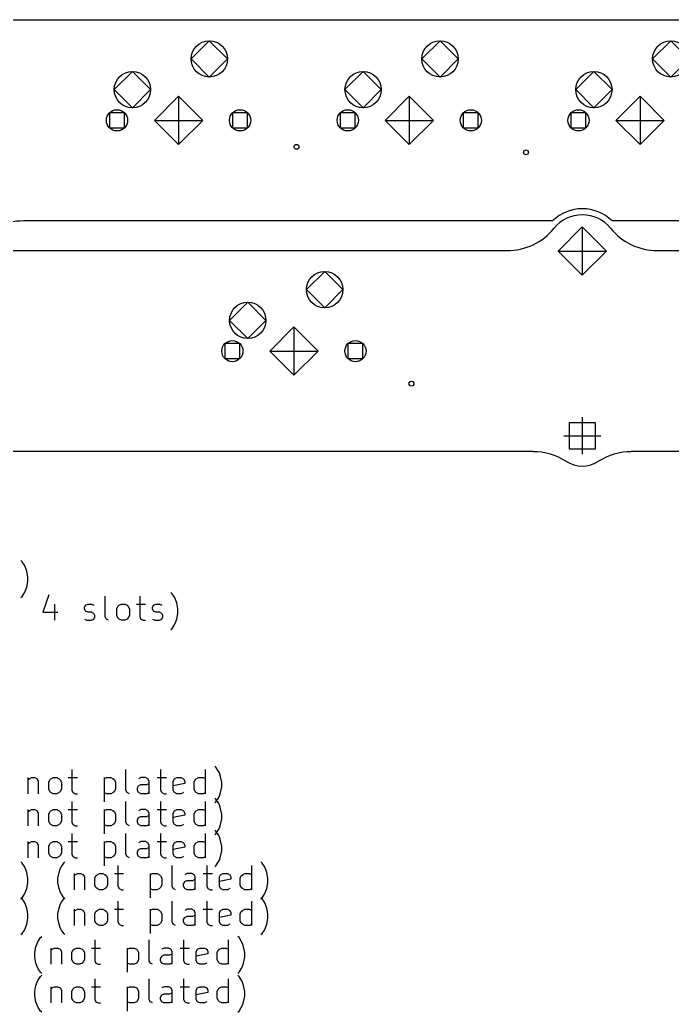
# Model space of a CAD drawing. Extents: x -24 to 350, y -155 to 35.
# Drawn here: x 29.8 to 83.6, y -154.6 to -72.7 of the extents above; entities that cross this region are included whole.
import ezdxf

# ---------------------------------------------------------------- set-up
doc = ezdxf.new("R2010")
doc.units = 0
doc.layers.add('BLACK', color=7, linetype='CONTINUOUS')

msp = doc.modelspace()

# ---------------------------------------------------------------- linework, layer by layer
at = {"layer": 'BLACK', "linetype": 'CONTINUOUS'}
for p, q in [((27.9288, -72.6625), (234.047, -72.6625)), ((45.4025, -74.3825), (43.9025, -75.8825)), ((46.9025, -75.8825), (45.4025, -74.3825)), ((64.4525, -74.3825), (62.9525, -75.8825)), ((65.9525, -75.8825), (64.4525, -74.3825)), ((83.5025, -74.3825), (82.0025, -75.8825)), ((85.0025, -75.8825), (83.5025, -74.3825)), ((43.9025, -75.8825), (45.4025, -77.3825)), ((45.4025, -77.3825), (46.9025, -75.8825)), ((62.9525, -75.8825), (64.4525, -77.3825)), ((64.4525, -77.3825), (65.9525, -75.8825)), ((82.0025, -75.8825), (83.5025, -77.3825)), ((83.5025, -77.3825), (85.0025, -75.8825)), ((39.0525, -76.9225), (37.5525, -78.4225)), ((40.5525, -78.4225), (39.0525, -76.9225)), ((58.1025, -76.9225), (56.6025, -78.4225)), ((59.6025, -78.4225), (58.1025, -76.9225)), ((77.1525, -76.9225), (75.6525, -78.4225)), ((78.6525, -78.4225), (77.1525, -76.9225)), ((37.5525, -78.4225), (39.0525, -79.9225)), ((39.0525, -79.9225), (40.5525, -78.4225)), ((56.6025, -78.4225), (58.1025, -79.9225)), ((58.1025, -79.9225), (59.6025, -78.4225)), ((75.6525, -78.4225), (77.1525, -79.9225)), ((77.1525, -79.9225), (78.6525, -78.4225)), ((42.8625, -78.9686), (40.8686, -80.9625)), ((42.8625, -78.9686), (42.8625, -82.9564)), ((44.8564, -80.9625), (42.8625, -78.9686)), ((61.9125, -78.9686), (59.9186, -80.9625)), ((61.9125, -78.9686), (61.9125, -82.9564)), ((63.9064, -80.9625), (61.9125, -78.9686)), ((80.9625, -78.9686), (78.9686, -80.9625)), ((80.9625, -78.9686), (80.9625, -82.9564)), ((82.9564, -80.9625), (80.9625, -78.9686)), ((38.4012, -80.3438), (37.1638, -80.3438)), ((37.1638, -80.3438), (37.1638, -81.5812)), ((38.4012, -81.5812), (38.4012, -80.3438)), ((40.8686, -80.9625), (44.8564, -80.9625)), ((40.8686, -80.9625), (42.8625, -82.9564)), ((42.8625, -82.9564), (44.8564, -80.9625)), ((48.5612, -80.3438), (47.3238, -80.3438)), ((47.3238, -80.3438), (47.3238, -81.5812)), ((48.5612, -81.5812), (48.5612, -80.3438)), ((57.4512, -80.3438), (56.2138, -80.3438)), ((56.2138, -80.3438), (56.2138, -81.5812)), ((57.4512, -81.5812), (57.4512, -80.3438)), ((59.9186, -80.9625), (63.9064, -80.9625)), ((59.9186, -80.9625), (61.9125, -82.9564)), ((61.9125, -82.9564), (63.9064, -80.9625)), ((67.6112, -80.3438), (66.3738, -80.3438)), ((66.3738, -80.3438), (66.3738, -81.5812)), ((67.6112, -81.5812), (67.6112, -80.3438)), ((76.5012, -80.3438), (75.2638, -80.3438)), ((75.2638, -80.3438), (75.2638, -81.5812)), ((76.5012, -81.5812), (76.5012, -80.3438)), ((78.9686, -80.9625), (82.9564, -80.9625)), ((78.9686, -80.9625), (80.9625, -82.9564)), ((80.9625, -82.9564), (82.9564, -80.9625)), ((37.1638, -81.5812), (38.4012, -81.5812)), ((47.3238, -81.5812), (48.5612, -81.5812)), ((56.2138, -81.5812), (57.4512, -81.5812)), ((66.3738, -81.5812), (67.6112, -81.5812)), ((75.2638, -81.5812), (76.5012, -81.5812)), ((73.7454, -89.2625), (30.053, -89.2625)), ((188.045, -89.2625), (78.6546, -89.2625)), ((76.2, -89.7636), (74.2061, -91.7575)), ((76.2, -89.7636), (76.2, -93.7514)), ((78.1939, -91.7575), (76.2, -89.7636)), ((26.2988, -91.7125), (69.9913, -91.7125)), ((82.4087, -91.7125), (184.291, -91.7125)), ((74.2061, -91.7575), (78.1939, -91.7575)), ((74.2061, -91.7575), (76.2, -93.7514)), ((76.2, -93.7514), (78.1939, -91.7575)), ((54.9275, -93.4325), (53.4275, -94.9325)), ((56.4275, -94.9325), (54.9275, -93.4325)), ((53.4275, -94.9325), (54.9275, -96.4325)), ((54.9275, -96.4325), (56.4275, -94.9325)), ((48.5775, -95.9725), (47.0775, -97.4725)), ((50.0775, -97.4725), (48.5775, -95.9725)), ((47.0775, -97.4725), (48.5775, -98.9725)), ((48.5775, -98.9725), (50.0775, -97.4725)), ((52.3875, -98.0186), (50.3936, -100.012)), ((52.3875, -98.0186), (52.3875, -102.006)), ((54.3814, -100.012), (52.3875, -98.0186)), ((47.9262, -99.3938), (46.6888, -99.3938)), ((46.6888, -99.3938), (46.6888, -100.631)), ((47.9262, -100.631), (47.9262, -99.3938)), ((58.0862, -99.3938), (56.8488, -99.3938)), ((56.8488, -99.3938), (56.8488, -100.631)), ((58.0862, -100.631), (58.0862, -99.3938)), ((46.6888, -100.631), (47.9262, -100.631)), ((50.3936, -100.012), (54.3814, -100.012)), ((50.3936, -100.012), (52.3875, -102.006)), ((52.3875, -102.006), (54.3814, -100.012)), ((56.8488, -100.631), (58.0862, -100.631)), ((76.2, -105.474), (76.2, -108.521)), ((77.2776, -105.92), (75.1224, -105.92)), ((75.1224, -105.92), (75.1224, -108.075)), ((77.2776, -108.075), (77.2776, -105.92)), ((74.676, -106.997), (77.724, -106.997)), ((75.1224, -108.075), (77.2776, -108.075)), ((72.1539, -108.312), (-18.525, -108.312)), ((186.454, -108.312), (80.2461, -108.312)), ((29.9488, -117.402), (29.8536, -117.307)), ((30.1393, -117.688), (29.9488, -117.402)), ((30.2345, -117.878), (30.1393, -117.688)), ((30.3298, -118.164), (30.2345, -117.878)), ((30.425, -118.64), (30.3298, -118.164)), ((30.425, -119.021), (30.425, -118.64)), ((30.2345, -119.783), (30.3298, -119.497)), ((30.3298, -119.497), (30.425, -119.021)), ((29.8536, -120.354), (29.9488, -120.259)), ((29.9488, -120.259), (30.1393, -119.973)), ((30.1393, -119.973), (30.2345, -119.783)), ((32.1393, -120.137), (31.6631, -121.566)), ((36.806, -121.947), (36.806, -120.232)), ((39.6631, -120.232), (39.6631, -121.947)), ((42.3298, -120.042), (42.2345, -119.947)), ((42.5202, -120.328), (42.3298, -120.042)), ((42.6155, -120.518), (42.5202, -120.328)), ((32.6155, -120.899), (32.6155, -122.232)), ((35.0917, -121.185), (35.1869, -120.994)), ((35.0917, -121.28), (35.0917, -121.185)), ((35.1869, -120.994), (35.3774, -120.899)), ((35.3774, -120.899), (35.6631, -120.899)), ((35.6631, -120.899), (35.8536, -120.994)), ((37.7583, -121.28), (37.8536, -121.089)), ((37.8536, -121.089), (37.9488, -120.994)), ((37.9488, -120.994), (38.1393, -120.899)), ((38.1393, -120.899), (38.425, -120.899)), ((38.425, -120.899), (38.6155, -120.994)), ((38.6155, -120.994), (38.7107, -121.089)), ((38.7107, -121.089), (38.806, -121.28)), ((39.3774, -120.899), (40.1393, -120.899)), ((40.7107, -121.185), (40.806, -120.994)), ((40.7107, -121.28), (40.7107, -121.185)), ((40.806, -120.994), (40.9964, -120.899)), ((40.9964, -120.899), (41.2821, -120.899)), ((41.2821, -120.899), (41.4726, -120.994)), ((42.7107, -120.804), (42.6155, -120.518)), ((42.806, -121.28), (42.7107, -120.804)), ((31.6631, -121.566), (32.9012, -121.566)), ((35.1869, -121.47), (35.0917, -121.28)), ((35.3774, -121.566), (35.1869, -121.47)), ((35.6631, -121.566), (35.3774, -121.566)), ((35.8536, -121.661), (35.6631, -121.566)), ((35.9488, -121.851), (35.8536, -121.661)), ((35.8536, -122.137), (35.9488, -121.947)), ((35.9488, -121.947), (35.9488, -121.851)), ((36.9012, -122.137), (36.806, -121.947)), ((37.7583, -121.851), (37.7583, -121.28)), ((37.8536, -122.042), (37.7583, -121.851)), ((37.9488, -122.137), (37.8536, -122.042)), ((38.7107, -122.042), (38.6155, -122.137)), ((38.806, -121.851), (38.7107, -122.042)), ((38.806, -121.28), (38.806, -121.851)), ((39.6631, -121.947), (39.7583, -122.137)), ((40.806, -121.47), (40.7107, -121.28)), ((40.9964, -121.566), (40.806, -121.47)), ((41.2821, -121.566), (40.9964, -121.566)), ((41.4726, -121.661), (41.2821, -121.566)), ((41.5679, -121.851), (41.4726, -121.661)), ((41.4726, -122.137), (41.5679, -121.947)), ((41.5679, -121.947), (41.5679, -121.851)), ((42.7107, -122.137), (42.806, -121.661)), ((42.806, -121.661), (42.806, -121.28)), ((35.0917, -122.137), (35.2821, -122.232)), ((35.2821, -122.232), (35.6631, -122.232)), ((35.6631, -122.232), (35.8536, -122.137)), ((37.0917, -122.232), (36.9012, -122.137)), ((38.1393, -122.232), (37.9488, -122.137)), ((38.425, -122.232), (38.1393, -122.232)), ((38.6155, -122.137), (38.425, -122.232)), ((39.7583, -122.137), (39.9488, -122.232)), ((39.9488, -122.232), (40.1393, -122.232)), ((40.7107, -122.137), (40.9012, -122.232)), ((40.9012, -122.232), (41.2821, -122.232)), ((41.2821, -122.232), (41.4726, -122.137)), ((42.3298, -122.899), (42.5202, -122.613)), ((42.5202, -122.613), (42.6155, -122.423)), ((42.6155, -122.423), (42.7107, -122.137)), ((42.2345, -122.994), (42.3298, -122.899)), ((45.9488, -134.362), (45.8536, -134.267)), ((34.044, -134.552), (34.044, -136.267)), ((38.5202, -136.267), (38.5202, -134.552)), ((41.3774, -134.552), (41.3774, -136.267)), ((45.0917, -136.552), (45.0917, -134.552)), ((46.1393, -134.648), (45.9488, -134.362)), ((46.2345, -134.838), (46.1393, -134.648)), ((46.3298, -135.124), (46.2345, -134.838)), ((46.425, -135.6), (46.3298, -135.124)), ((30.425, -135.219), (30.425, -136.552)), ((30.425, -135.409), (30.5202, -135.314)), ((30.5202, -135.314), (30.7107, -135.219)), ((30.7107, -135.219), (30.9964, -135.219)), ((30.9964, -135.219), (31.1869, -135.314)), ((31.1869, -135.314), (31.2821, -135.505)), ((31.2821, -135.505), (31.2821, -136.552)), ((32.1393, -135.6), (32.2345, -135.409)), ((32.1393, -136.171), (32.1393, -135.6)), ((32.2345, -135.409), (32.3298, -135.314)), ((32.3298, -135.314), (32.5202, -135.219)), ((32.5202, -135.219), (32.806, -135.219)), ((32.806, -135.219), (32.9964, -135.314)), ((32.9964, -135.314), (33.0917, -135.409)), ((33.0917, -135.409), (33.1869, -135.6)), ((33.1869, -135.6), (33.1869, -136.171)), ((33.7583, -135.219), (34.5202, -135.219)), ((36.7107, -135.219), (36.7107, -137.219)), ((36.7107, -135.314), (36.9012, -135.219)), ((36.9012, -135.219), (37.2821, -135.219)), ((37.2821, -135.219), (37.4726, -135.314)), ((37.4726, -135.314), (37.5679, -135.409)), ((37.5679, -135.409), (37.6631, -135.6)), ((37.6631, -135.6), (37.6631, -136.171)), ((39.4726, -136.076), (39.5679, -135.886)), ((39.7583, -135.219), (39.5679, -135.314)), ((39.5679, -135.886), (39.7583, -135.79)), ((40.1393, -135.219), (39.7583, -135.219)), ((39.7583, -135.79), (40.2345, -135.79)), ((40.3298, -135.314), (40.1393, -135.219)), ((40.2345, -135.79), (40.425, -135.695)), ((40.425, -135.505), (40.3298, -135.314)), ((40.425, -136.552), (40.425, -135.505)), ((41.0917, -135.219), (41.8536, -135.219)), ((42.425, -135.505), (42.5202, -135.314)), ((42.425, -136.267), (42.425, -135.505)), ((43.3774, -135.695), (42.425, -135.886)), ((42.5202, -135.314), (42.7107, -135.219)), ((42.7107, -135.219), (43.0917, -135.219)), ((43.0917, -135.219), (43.2821, -135.314)), ((43.2821, -135.314), (43.3774, -135.505)), ((43.3774, -135.505), (43.3774, -135.695)), ((44.1393, -135.6), (44.2345, -135.409)), ((44.1393, -136.171), (44.1393, -135.6)), ((44.2345, -135.409), (44.3298, -135.314)), ((44.3298, -135.314), (44.5202, -135.219)), ((44.5202, -135.219), (44.9012, -135.219)), ((44.9012, -135.219), (45.0917, -135.314)), ((46.3298, -136.457), (46.425, -135.981)), ((46.425, -135.981), (46.425, -135.6)), ((32.2345, -136.362), (32.1393, -136.171)), ((32.3298, -136.457), (32.2345, -136.362)), ((32.5202, -136.552), (32.3298, -136.457)), ((32.806, -136.552), (32.5202, -136.552)), ((32.9964, -136.457), (32.806, -136.552)), ((33.0917, -136.362), (32.9964, -136.457)), ((33.1869, -136.171), (33.0917, -136.362)), ((34.044, -136.267), (34.1393, -136.457)), ((34.1393, -136.457), (34.3298, -136.552)), ((34.3298, -136.552), (34.5202, -136.552)), ((36.9012, -136.552), (36.7107, -136.457)), ((37.2821, -136.552), (36.9012, -136.552)), ((37.4726, -136.457), (37.2821, -136.552)), ((37.5679, -136.362), (37.4726, -136.457)), ((37.6631, -136.171), (37.5679, -136.362)), ((38.6155, -136.457), (38.5202, -136.267)), ((38.806, -136.552), (38.6155, -136.457)), ((39.4726, -136.267), (39.4726, -136.076)), ((39.5679, -136.457), (39.4726, -136.267)), ((39.7583, -136.552), (39.5679, -136.457)), ((40.2345, -136.552), (39.7583, -136.552)), ((40.425, -136.457), (40.2345, -136.552)), ((41.3774, -136.267), (41.4726, -136.457)), ((41.4726, -136.457), (41.6631, -136.552)), ((41.6631, -136.552), (41.8536, -136.552)), ((42.5202, -136.457), (42.425, -136.267)), ((42.7107, -136.552), (42.5202, -136.457)), ((43.0917, -136.552), (42.7107, -136.552)), ((43.2821, -136.457), (43.0917, -136.552)), ((44.2345, -136.362), (44.1393, -136.171)), ((44.3298, -136.457), (44.2345, -136.362)), ((44.5202, -136.552), (44.3298, -136.457)), ((44.9012, -136.552), (44.5202, -136.552)), ((45.0917, -136.457), (44.9012, -136.552)), ((46.1393, -136.933), (46.2345, -136.743)), ((46.2345, -136.743), (46.3298, -136.457)), ((34.044, -137.192), (34.044, -138.907)), ((38.5202, -138.907), (38.5202, -137.192)), ((41.3774, -137.192), (41.3774, -138.907)), ((45.0917, -139.192), (45.0917, -137.192)), ((45.9488, -137.002), (45.8536, -136.907)), ((45.8536, -137.314), (45.9488, -137.219)), ((45.9488, -137.219), (46.1393, -136.933)), ((46.1393, -137.287), (45.9488, -137.002)), ((46.2345, -137.478), (46.1393, -137.287)), ((46.3298, -137.764), (46.2345, -137.478)), ((30.425, -137.859), (30.425, -139.192)), ((30.425, -138.049), (30.5202, -137.954)), ((30.5202, -137.954), (30.7107, -137.859)), ((30.7107, -137.859), (30.9964, -137.859)), ((30.9964, -137.859), (31.1869, -137.954)), ((31.1869, -137.954), (31.2821, -138.145)), ((31.2821, -138.145), (31.2821, -139.192)), ((32.1393, -138.24), (32.2345, -138.049)), ((32.1393, -138.811), (32.1393, -138.24)), ((32.2345, -138.049), (32.3298, -137.954)), ((32.3298, -137.954), (32.5202, -137.859)), ((32.5202, -137.859), (32.806, -137.859)), ((32.806, -137.859), (32.9964, -137.954)), ((32.9964, -137.954), (33.0917, -138.049)), ((33.0917, -138.049), (33.1869, -138.24)), ((33.1869, -138.24), (33.1869, -138.811)), ((33.7583, -137.859), (34.5202, -137.859)), ((36.7107, -137.859), (36.7107, -139.859)), ((36.7107, -137.954), (36.9012, -137.859)), ((36.9012, -137.859), (37.2821, -137.859)), ((37.2821, -137.859), (37.4726, -137.954)), ((37.4726, -137.954), (37.5679, -138.049)), ((37.5679, -138.049), (37.6631, -138.24)), ((37.6631, -138.24), (37.6631, -138.811)), ((39.7583, -137.859), (39.5679, -137.954)), ((39.5679, -138.526), (39.7583, -138.43)), ((40.1393, -137.859), (39.7583, -137.859)), ((39.7583, -138.43), (40.2345, -138.43)), ((40.3298, -137.954), (40.1393, -137.859)), ((40.2345, -138.43), (40.425, -138.335)), ((40.425, -138.145), (40.3298, -137.954)), ((40.425, -139.192), (40.425, -138.145)), ((41.0917, -137.859), (41.8536, -137.859)), ((42.425, -138.145), (42.5202, -137.954)), ((42.425, -138.907), (42.425, -138.145)), ((43.3774, -138.335), (42.425, -138.526)), ((42.5202, -137.954), (42.7107, -137.859)), ((42.7107, -137.859), (43.0917, -137.859)), ((43.0917, -137.859), (43.2821, -137.954)), ((43.2821, -137.954), (43.3774, -138.145)), ((43.3774, -138.145), (43.3774, -138.335)), ((44.1393, -138.24), (44.2345, -138.049)), ((44.1393, -138.811), (44.1393, -138.24)), ((44.2345, -138.049), (44.3298, -137.954)), ((44.3298, -137.954), (44.5202, -137.859)), ((44.5202, -137.859), (44.9012, -137.859)), ((44.9012, -137.859), (45.0917, -137.954)), ((46.425, -138.24), (46.3298, -137.764)), ((46.425, -138.621), (46.425, -138.24)), ((32.2345, -139.002), (32.1393, -138.811)), ((32.3298, -139.097), (32.2345, -139.002)), ((32.5202, -139.192), (32.3298, -139.097)), ((32.806, -139.192), (32.5202, -139.192)), ((32.9964, -139.097), (32.806, -139.192)), ((33.0917, -139.002), (32.9964, -139.097)), ((33.1869, -138.811), (33.0917, -139.002)), ((34.044, -138.907), (34.1393, -139.097)), ((34.1393, -139.097), (34.3298, -139.192)), ((34.3298, -139.192), (34.5202, -139.192)), ((36.9012, -139.192), (36.7107, -139.097)), ((37.2821, -139.192), (36.9012, -139.192)), ((37.4726, -139.097), (37.2821, -139.192)), ((37.5679, -139.002), (37.4726, -139.097)), ((37.6631, -138.811), (37.5679, -139.002)), ((38.6155, -139.097), (38.5202, -138.907)), ((38.806, -139.192), (38.6155, -139.097)), ((39.4726, -138.716), (39.5679, -138.526)), ((39.4726, -138.907), (39.4726, -138.716)), ((39.5679, -139.097), (39.4726, -138.907)), ((39.7583, -139.192), (39.5679, -139.097)), ((40.2345, -139.192), (39.7583, -139.192)), ((40.425, -139.097), (40.2345, -139.192)), ((41.3774, -138.907), (41.4726, -139.097)), ((41.4726, -139.097), (41.6631, -139.192)), ((41.6631, -139.192), (41.8536, -139.192)), ((42.5202, -139.097), (42.425, -138.907)), ((42.7107, -139.192), (42.5202, -139.097)), ((43.0917, -139.192), (42.7107, -139.192)), ((43.2821, -139.097), (43.0917, -139.192)), ((44.2345, -139.002), (44.1393, -138.811)), ((44.3298, -139.097), (44.2345, -139.002)), ((44.5202, -139.192), (44.3298, -139.097)), ((44.9012, -139.192), (44.5202, -139.192)), ((45.0917, -139.097), (44.9012, -139.192)), ((46.2345, -139.383), (46.3298, -139.097)), ((46.3298, -139.097), (46.425, -138.621)), ((34.044, -139.832), (34.044, -141.547)), ((38.5202, -141.547), (38.5202, -139.832)), ((41.3774, -139.832), (41.3774, -141.547)), ((45.0917, -141.832), (45.0917, -139.832)), ((45.9488, -139.642), (45.8536, -139.547)), ((45.8536, -139.954), (45.9488, -139.859)), ((45.9488, -139.859), (46.1393, -139.573)), ((46.1393, -139.927), (45.9488, -139.642)), ((46.1393, -139.573), (46.2345, -139.383)), ((46.2345, -140.118), (46.1393, -139.927)), ((30.425, -140.499), (30.425, -141.832)), ((30.425, -140.689), (30.5202, -140.594)), ((30.5202, -140.594), (30.7107, -140.499)), ((30.7107, -140.499), (30.9964, -140.499)), ((30.9964, -140.499), (31.1869, -140.594)), ((31.1869, -140.594), (31.2821, -140.785)), ((31.2821, -140.785), (31.2821, -141.832)), ((32.1393, -140.88), (32.2345, -140.689)), ((32.1393, -141.451), (32.1393, -140.88)), ((32.2345, -140.689), (32.3298, -140.594)), ((32.3298, -140.594), (32.5202, -140.499)), ((32.5202, -140.499), (32.806, -140.499)), ((32.806, -140.499), (32.9964, -140.594)), ((32.9964, -140.594), (33.0917, -140.689)), ((33.0917, -140.689), (33.1869, -140.88)), ((33.1869, -140.88), (33.1869, -141.451)), ((33.7583, -140.499), (34.5202, -140.499)), ((36.7107, -140.499), (36.7107, -142.499)), ((36.7107, -140.594), (36.9012, -140.499)), ((36.9012, -140.499), (37.2821, -140.499)), ((37.2821, -140.499), (37.4726, -140.594)), ((37.4726, -140.594), (37.5679, -140.689)), ((37.5679, -140.689), (37.6631, -140.88)), ((37.6631, -140.88), (37.6631, -141.451)), ((39.7583, -140.499), (39.5679, -140.594)), ((40.1393, -140.499), (39.7583, -140.499)), ((40.3298, -140.594), (40.1393, -140.499)), ((40.425, -140.785), (40.3298, -140.594)), ((40.425, -141.832), (40.425, -140.785)), ((41.0917, -140.499), (41.8536, -140.499)), ((42.425, -140.785), (42.5202, -140.594)), ((42.425, -141.547), (42.425, -140.785)), ((42.5202, -140.594), (42.7107, -140.499)), ((42.7107, -140.499), (43.0917, -140.499)), ((43.0917, -140.499), (43.2821, -140.594)), ((43.2821, -140.594), (43.3774, -140.785)), ((43.3774, -140.785), (43.3774, -140.975)), ((44.1393, -140.88), (44.2345, -140.689)), ((44.1393, -141.451), (44.1393, -140.88)), ((44.2345, -140.689), (44.3298, -140.594)), ((44.3298, -140.594), (44.5202, -140.499)), ((44.5202, -140.499), (44.9012, -140.499)), ((44.9012, -140.499), (45.0917, -140.594)), ((46.3298, -140.404), (46.2345, -140.118)), ((46.425, -140.88), (46.3298, -140.404)), ((46.425, -141.261), (46.425, -140.88)), ((32.2345, -141.642), (32.1393, -141.451)), ((32.3298, -141.737), (32.2345, -141.642)), ((33.0917, -141.642), (32.9964, -141.737)), ((33.1869, -141.451), (33.0917, -141.642)), ((34.044, -141.547), (34.1393, -141.737)), ((37.5679, -141.642), (37.4726, -141.737)), ((37.6631, -141.451), (37.5679, -141.642)), ((38.6155, -141.737), (38.5202, -141.547)), ((39.4726, -141.356), (39.5679, -141.166)), ((39.4726, -141.547), (39.4726, -141.356)), ((39.5679, -141.737), (39.4726, -141.547)), ((39.5679, -141.166), (39.7583, -141.07)), ((39.7583, -141.07), (40.2345, -141.07)), ((40.2345, -141.07), (40.425, -140.975)), ((41.3774, -141.547), (41.4726, -141.737)), ((43.3774, -140.975), (42.425, -141.166)), ((42.5202, -141.737), (42.425, -141.547)), ((44.2345, -141.642), (44.1393, -141.451)), ((44.3298, -141.737), (44.2345, -141.642)), ((46.3298, -141.737), (46.425, -141.261)), ((29.9488, -142.282), (29.8536, -142.187)), ((30.1393, -142.567), (29.9488, -142.282)), ((32.5202, -141.832), (32.3298, -141.737)), ((32.806, -141.832), (32.5202, -141.832)), ((32.9964, -141.737), (32.806, -141.832)), ((33.1869, -142.567), (33.3774, -142.282)), ((33.3774, -142.282), (33.4726, -142.187)), ((34.1393, -141.737), (34.3298, -141.832)), ((34.3298, -141.832), (34.5202, -141.832)), ((36.9012, -141.832), (36.7107, -141.737)), ((37.2821, -141.832), (36.9012, -141.832)), ((37.4726, -141.737), (37.2821, -141.832)), ((37.8536, -142.472), (37.8536, -144.187)), ((38.806, -141.832), (38.6155, -141.737)), ((39.7583, -141.832), (39.5679, -141.737)), ((40.2345, -141.832), (39.7583, -141.832)), ((40.425, -141.737), (40.2345, -141.832)), ((41.4726, -141.737), (41.6631, -141.832)), ((41.6631, -141.832), (41.8536, -141.832)), ((42.3298, -144.187), (42.3298, -142.472)), ((42.7107, -141.832), (42.5202, -141.737)), ((43.0917, -141.832), (42.7107, -141.832)), ((43.2821, -141.737), (43.0917, -141.832)), ((44.5202, -141.832), (44.3298, -141.737)), ((44.9012, -141.832), (44.5202, -141.832)), ((45.0917, -141.737), (44.9012, -141.832)), ((45.1869, -142.472), (45.1869, -144.187)), ((45.8536, -142.594), (45.9488, -142.499)), ((45.9488, -142.499), (46.1393, -142.213)), ((46.1393, -142.213), (46.2345, -142.023)), ((46.2345, -142.023), (46.3298, -141.737)), ((48.9012, -144.472), (48.9012, -142.472)), ((49.7583, -142.282), (49.6631, -142.187)), ((49.9488, -142.567), (49.7583, -142.282)), ((30.2345, -142.758), (30.1393, -142.567)), ((30.3298, -143.044), (30.2345, -142.758)), ((30.425, -143.52), (30.3298, -143.044)), ((32.9012, -143.52), (32.9964, -143.044)), ((32.9964, -143.044), (33.0917, -142.758)), ((33.0917, -142.758), (33.1869, -142.567)), ((34.2345, -143.139), (34.2345, -144.472)), ((34.2345, -143.329), (34.3298, -143.234)), ((34.3298, -143.234), (34.5202, -143.139)), ((34.5202, -143.139), (34.806, -143.139)), ((34.806, -143.139), (34.9964, -143.234)), ((34.9964, -143.234), (35.0917, -143.425)), ((35.9488, -143.52), (36.044, -143.329)), ((36.044, -143.329), (36.1393, -143.234)), ((36.1393, -143.234), (36.3298, -143.139)), ((36.3298, -143.139), (36.6155, -143.139)), ((36.6155, -143.139), (36.806, -143.234)), ((36.806, -143.234), (36.9012, -143.329)), ((36.9012, -143.329), (36.9964, -143.52)), ((37.5679, -143.139), (38.3298, -143.139)), ((40.5202, -143.139), (40.5202, -145.139)), ((40.5202, -143.234), (40.7107, -143.139)), ((40.7107, -143.139), (41.0917, -143.139)), ((41.0917, -143.139), (41.2821, -143.234)), ((41.2821, -143.234), (41.3774, -143.329)), ((41.3774, -143.329), (41.4726, -143.52)), ((43.5679, -143.139), (43.3774, -143.234)), ((43.9488, -143.139), (43.5679, -143.139)), ((44.1393, -143.234), (43.9488, -143.139)), ((44.2345, -143.425), (44.1393, -143.234)), ((44.9012, -143.139), (45.6631, -143.139)), ((46.2345, -143.425), (46.3298, -143.234)), ((46.3298, -143.234), (46.5202, -143.139)), ((46.5202, -143.139), (46.9012, -143.139)), ((46.9012, -143.139), (47.0917, -143.234)), ((47.0917, -143.234), (47.1869, -143.425)), ((47.9488, -143.52), (48.044, -143.329)), ((48.044, -143.329), (48.1393, -143.234)), ((48.1393, -143.234), (48.3298, -143.139)), ((48.3298, -143.139), (48.7107, -143.139)), ((48.7107, -143.139), (48.9012, -143.234)), ((50.044, -142.758), (49.9488, -142.567)), ((50.1393, -143.044), (50.044, -142.758)), ((50.2345, -143.52), (50.1393, -143.044)), ((30.3298, -144.377), (30.425, -143.901)), ((30.425, -143.901), (30.425, -143.52)), ((32.9012, -143.901), (32.9012, -143.52)), ((32.9964, -144.377), (32.9012, -143.901)), ((35.0917, -143.425), (35.0917, -144.472)), ((35.9488, -144.091), (35.9488, -143.52)), ((36.044, -144.282), (35.9488, -144.091)), ((36.9964, -144.091), (36.9012, -144.282)), ((36.9964, -143.52), (36.9964, -144.091)), ((41.4726, -144.091), (41.3774, -144.282)), ((41.4726, -143.52), (41.4726, -144.091)), ((43.2821, -143.996), (43.3774, -143.806)), ((43.2821, -144.187), (43.2821, -143.996)), ((43.3774, -143.806), (43.5679, -143.71)), ((43.5679, -143.71), (44.044, -143.71)), ((44.044, -143.71), (44.2345, -143.615)), ((44.2345, -144.472), (44.2345, -143.425)), ((46.2345, -144.187), (46.2345, -143.425)), ((47.1869, -143.615), (46.2345, -143.806)), ((47.1869, -143.425), (47.1869, -143.615)), ((47.9488, -144.091), (47.9488, -143.52)), ((48.044, -144.282), (47.9488, -144.091)), ((50.1393, -144.377), (50.2345, -143.901)), ((50.2345, -143.901), (50.2345, -143.52)), ((29.9488, -145.139), (30.1393, -144.853)), ((30.1393, -144.853), (30.2345, -144.663)), ((30.2345, -144.663), (30.3298, -144.377)), ((33.0917, -144.663), (32.9964, -144.377)), ((33.1869, -144.853), (33.0917, -144.663)), ((33.3774, -145.139), (33.1869, -144.853)), ((36.1393, -144.377), (36.044, -144.282)), ((36.3298, -144.472), (36.1393, -144.377)), ((36.6155, -144.472), (36.3298, -144.472)), ((36.806, -144.377), (36.6155, -144.472)), ((36.9012, -144.282), (36.806, -144.377)), ((37.8536, -144.187), (37.9488, -144.377)), ((37.9488, -144.377), (38.1393, -144.472)), ((38.1393, -144.472), (38.3298, -144.472)), ((40.7107, -144.472), (40.5202, -144.377)), ((41.0917, -144.472), (40.7107, -144.472)), ((41.2821, -144.377), (41.0917, -144.472)), ((41.3774, -144.282), (41.2821, -144.377)), ((42.425, -144.377), (42.3298, -144.187)), ((42.6155, -144.472), (42.425, -144.377)), ((43.3774, -144.377), (43.2821, -144.187)), ((43.5679, -144.472), (43.3774, -144.377)), ((44.044, -144.472), (43.5679, -144.472)), ((44.2345, -144.377), (44.044, -144.472)), ((45.1869, -144.187), (45.2821, -144.377)), ((45.2821, -144.377), (45.4726, -144.472)), ((45.4726, -144.472), (45.6631, -144.472)), ((46.3298, -144.377), (46.2345, -144.187)), ((46.5202, -144.472), (46.3298, -144.377)), ((46.9012, -144.472), (46.5202, -144.472)), ((47.0917, -144.377), (46.9012, -144.472)), ((48.1393, -144.377), (48.044, -144.282)), ((48.3298, -144.472), (48.1393, -144.377)), ((48.7107, -144.472), (48.3298, -144.472)), ((48.9012, -144.377), (48.7107, -144.472)), ((49.7583, -145.139), (49.9488, -144.853)), ((49.9488, -144.853), (50.044, -144.663)), ((50.044, -144.663), (50.1393, -144.377)), ((29.9488, -145.232), (29.8536, -145.137)), ((29.8536, -145.234), (29.9488, -145.139)), ((30.1393, -145.517), (29.9488, -145.232)), ((30.2345, -145.708), (30.1393, -145.517)), ((30.3298, -145.994), (30.2345, -145.708)), ((32.9964, -145.994), (33.0917, -145.708)), ((33.0917, -145.708), (33.1869, -145.517)), ((33.1869, -145.517), (33.3774, -145.232)), ((33.3774, -145.232), (33.4726, -145.137)), ((33.4726, -145.234), (33.3774, -145.139)), ((37.8536, -145.422), (37.8536, -147.137)), ((42.3298, -147.137), (42.3298, -145.422)), ((45.1869, -145.422), (45.1869, -147.137)), ((48.9012, -147.422), (48.9012, -145.422)), ((49.7583, -145.232), (49.6631, -145.137)), ((49.6631, -145.234), (49.7583, -145.139)), ((49.9488, -145.517), (49.7583, -145.232)), ((50.044, -145.708), (49.9488, -145.517)), ((50.1393, -145.994), (50.044, -145.708)), ((30.425, -146.47), (30.3298, -145.994)), ((30.425, -146.851), (30.425, -146.47)), ((32.9012, -146.47), (32.9964, -145.994)), ((32.9012, -146.851), (32.9012, -146.47)), ((34.2345, -146.089), (34.2345, -147.422)), ((34.2345, -146.279), (34.3298, -146.184)), ((34.3298, -146.184), (34.5202, -146.089)), ((34.5202, -146.089), (34.806, -146.089)), ((34.806, -146.089), (34.9964, -146.184)), ((34.9964, -146.184), (35.0917, -146.375)), ((35.0917, -146.375), (35.0917, -147.422)), ((35.9488, -146.47), (36.044, -146.279)), ((35.9488, -147.041), (35.9488, -146.47)), ((36.044, -146.279), (36.1393, -146.184)), ((36.1393, -146.184), (36.3298, -146.089)), ((36.3298, -146.089), (36.6155, -146.089)), ((36.6155, -146.089), (36.806, -146.184)), ((36.806, -146.184), (36.9012, -146.279)), ((36.9012, -146.279), (36.9964, -146.47)), ((36.9964, -146.47), (36.9964, -147.041)), ((37.5679, -146.089), (38.3298, -146.089)), ((40.5202, -146.089), (40.5202, -148.089)), ((40.5202, -146.184), (40.7107, -146.089)), ((40.7107, -146.089), (41.0917, -146.089)), ((41.0917, -146.089), (41.2821, -146.184)), ((41.2821, -146.184), (41.3774, -146.279)), ((41.3774, -146.279), (41.4726, -146.47)), ((41.4726, -146.47), (41.4726, -147.041)), ((43.5679, -146.089), (43.3774, -146.184)), ((43.9488, -146.089), (43.5679, -146.089)), ((44.1393, -146.184), (43.9488, -146.089)), ((44.044, -146.66), (44.2345, -146.565)), ((44.2345, -146.375), (44.1393, -146.184)), ((44.2345, -147.422), (44.2345, -146.375)), ((44.9012, -146.089), (45.6631, -146.089)), ((46.2345, -146.375), (46.3298, -146.184)), ((46.2345, -147.137), (46.2345, -146.375)), ((47.1869, -146.565), (46.2345, -146.756)), ((46.3298, -146.184), (46.5202, -146.089)), ((46.5202, -146.089), (46.9012, -146.089)), ((46.9012, -146.089), (47.0917, -146.184)), ((47.0917, -146.184), (47.1869, -146.375)), ((47.1869, -146.375), (47.1869, -146.565)), ((47.9488, -146.47), (48.044, -146.279)), ((47.9488, -147.041), (47.9488, -146.47)), ((48.044, -146.279), (48.1393, -146.184)), ((48.1393, -146.184), (48.3298, -146.089)), ((48.3298, -146.089), (48.7107, -146.089)), ((48.7107, -146.089), (48.9012, -146.184)), ((50.2345, -146.47), (50.1393, -145.994)), ((50.2345, -146.851), (50.2345, -146.47)), ((30.2345, -147.613), (30.3298, -147.327)), ((30.3298, -147.327), (30.425, -146.851)), ((32.9964, -147.327), (32.9012, -146.851)), ((33.0917, -147.613), (32.9964, -147.327)), ((36.044, -147.232), (35.9488, -147.041)), ((36.1393, -147.327), (36.044, -147.232)), ((36.3298, -147.422), (36.1393, -147.327)), ((36.6155, -147.422), (36.3298, -147.422)), ((36.806, -147.327), (36.6155, -147.422)), ((36.9012, -147.232), (36.806, -147.327)), ((36.9964, -147.041), (36.9012, -147.232)), ((37.8536, -147.137), (37.9488, -147.327)), ((37.9488, -147.327), (38.1393, -147.422)), ((38.1393, -147.422), (38.3298, -147.422)), ((40.7107, -147.422), (40.5202, -147.327)), ((41.0917, -147.422), (40.7107, -147.422)), ((41.2821, -147.327), (41.0917, -147.422)), ((41.3774, -147.232), (41.2821, -147.327)), ((41.4726, -147.041), (41.3774, -147.232)), ((42.425, -147.327), (42.3298, -147.137)), ((42.6155, -147.422), (42.425, -147.327)), ((43.2821, -146.946), (43.3774, -146.756)), ((43.2821, -147.137), (43.2821, -146.946)), ((43.3774, -147.327), (43.2821, -147.137)), ((43.3774, -146.756), (43.5679, -146.66)), ((43.5679, -147.422), (43.3774, -147.327)), ((43.5679, -146.66), (44.044, -146.66)), ((44.044, -147.422), (43.5679, -147.422)), ((44.2345, -147.327), (44.044, -147.422)), ((45.1869, -147.137), (45.2821, -147.327)), ((45.2821, -147.327), (45.4726, -147.422)), ((45.4726, -147.422), (45.6631, -147.422)), ((46.3298, -147.327), (46.2345, -147.137)), ((46.5202, -147.422), (46.3298, -147.327)), ((46.9012, -147.422), (46.5202, -147.422)), ((47.0917, -147.327), (46.9012, -147.422)), ((48.044, -147.232), (47.9488, -147.041)), ((48.1393, -147.327), (48.044, -147.232)), ((48.3298, -147.422), (48.1393, -147.327)), ((48.7107, -147.422), (48.3298, -147.422)), ((48.9012, -147.327), (48.7107, -147.422)), ((50.044, -147.613), (50.1393, -147.327)), ((50.1393, -147.327), (50.2345, -146.851)), ((29.8536, -148.184), (29.9488, -148.089)), ((29.9488, -148.089), (30.1393, -147.803)), ((30.1393, -147.803), (30.2345, -147.613)), ((33.1869, -147.803), (33.0917, -147.613)), ((33.3774, -148.089), (33.1869, -147.803)), ((33.4726, -148.184), (33.3774, -148.089)), ((49.6631, -148.184), (49.7583, -148.089)), ((49.7583, -148.089), (49.9488, -147.803)), ((49.9488, -147.803), (50.044, -147.613)), ((31.0917, -149.194), (31.1869, -148.908)), ((31.1869, -148.908), (31.2821, -148.718)), ((31.2821, -148.718), (31.4726, -148.432)), ((31.4726, -148.432), (31.5679, -148.337)), ((35.9488, -148.622), (35.9488, -150.337)), ((40.425, -150.337), (40.425, -148.622)), ((43.2821, -148.622), (43.2821, -150.337)), ((46.9964, -150.622), (46.9964, -148.622)), ((47.8536, -148.432), (47.7583, -148.337)), ((48.044, -148.718), (47.8536, -148.432)), ((48.1393, -148.908), (48.044, -148.718)), ((48.2345, -149.194), (48.1393, -148.908)), ((30.9964, -149.67), (31.0917, -149.194)), ((30.9964, -150.051), (30.9964, -149.67)), ((32.3298, -149.289), (32.3298, -150.622)), ((32.3298, -149.479), (32.425, -149.384)), ((32.425, -149.384), (32.6155, -149.289)), ((32.6155, -149.289), (32.9012, -149.289)), ((32.9012, -149.289), (33.0917, -149.384)), ((33.0917, -149.384), (33.1869, -149.575)), ((33.1869, -149.575), (33.1869, -150.622)), ((34.044, -149.67), (34.1393, -149.479)), ((34.044, -150.241), (34.044, -149.67)), ((34.1393, -149.479), (34.2345, -149.384)), ((34.2345, -149.384), (34.425, -149.289)), ((34.425, -149.289), (34.7107, -149.289)), ((34.7107, -149.289), (34.9012, -149.384)), ((34.9012, -149.384), (34.9964, -149.479)), ((34.9964, -149.479), (35.0917, -149.67)), ((35.0917, -149.67), (35.0917, -150.241)), ((35.6631, -149.289), (36.425, -149.289)), ((38.6155, -149.289), (38.6155, -151.289)), ((38.6155, -149.384), (38.806, -149.289)), ((38.806, -149.289), (39.1869, -149.289)), ((39.1869, -149.289), (39.3774, -149.384)), ((39.3774, -149.384), (39.4726, -149.479)), ((39.4726, -149.479), (39.5679, -149.67)), ((39.5679, -149.67), (39.5679, -150.241)), ((41.6631, -149.289), (41.4726, -149.384)), ((41.4726, -149.956), (41.6631, -149.86)), ((42.044, -149.289), (41.6631, -149.289)), ((41.6631, -149.86), (42.1393, -149.86)), ((42.2345, -149.384), (42.044, -149.289)), ((42.1393, -149.86), (42.3298, -149.765)), ((42.3298, -149.575), (42.2345, -149.384)), ((42.3298, -150.622), (42.3298, -149.575)), ((42.9964, -149.289), (43.7583, -149.289)), ((44.3298, -149.575), (44.425, -149.384)), ((44.3298, -150.337), (44.3298, -149.575)), ((45.2821, -149.765), (44.3298, -149.956)), ((44.425, -149.384), (44.6155, -149.289)), ((44.6155, -149.289), (44.9964, -149.289)), ((44.9964, -149.289), (45.1869, -149.384)), ((45.1869, -149.384), (45.2821, -149.575)), ((45.2821, -149.575), (45.2821, -149.765)), ((46.044, -149.67), (46.1393, -149.479)), ((46.044, -150.241), (46.044, -149.67)), ((46.1393, -149.479), (46.2345, -149.384)), ((46.2345, -149.384), (46.425, -149.289)), ((46.425, -149.289), (46.806, -149.289)), ((46.806, -149.289), (46.9964, -149.384)), ((48.3298, -149.67), (48.2345, -149.194)), ((48.3298, -150.051), (48.3298, -149.67)), ((31.0917, -150.527), (30.9964, -150.051)), ((31.1869, -150.813), (31.0917, -150.527)), ((34.1393, -150.432), (34.044, -150.241)), ((34.2345, -150.527), (34.1393, -150.432)), ((34.425, -150.622), (34.2345, -150.527)), ((34.7107, -150.622), (34.425, -150.622)), ((34.9012, -150.527), (34.7107, -150.622)), ((34.9964, -150.432), (34.9012, -150.527)), ((35.0917, -150.241), (34.9964, -150.432)), ((35.9488, -150.337), (36.044, -150.527)), ((36.044, -150.527), (36.2345, -150.622)), ((36.2345, -150.622), (36.425, -150.622)), ((38.806, -150.622), (38.6155, -150.527)), ((39.1869, -150.622), (38.806, -150.622)), ((39.3774, -150.527), (39.1869, -150.622)), ((39.4726, -150.432), (39.3774, -150.527)), ((39.5679, -150.241), (39.4726, -150.432)), ((40.5202, -150.527), (40.425, -150.337)), ((40.7107, -150.622), (40.5202, -150.527)), ((41.3774, -150.146), (41.4726, -149.956)), ((41.3774, -150.337), (41.3774, -150.146)), ((41.4726, -150.527), (41.3774, -150.337)), ((41.6631, -150.622), (41.4726, -150.527)), ((42.1393, -150.622), (41.6631, -150.622)), ((42.3298, -150.527), (42.1393, -150.622)), ((43.2821, -150.337), (43.3774, -150.527)), ((43.3774, -150.527), (43.5679, -150.622)), ((43.5679, -150.622), (43.7583, -150.622)), ((44.425, -150.527), (44.3298, -150.337)), ((44.6155, -150.622), (44.425, -150.527)), ((44.9964, -150.622), (44.6155, -150.622)), ((45.1869, -150.527), (44.9964, -150.622)), ((46.1393, -150.432), (46.044, -150.241)), ((46.2345, -150.527), (46.1393, -150.432)), ((46.425, -150.622), (46.2345, -150.527)), ((46.806, -150.622), (46.425, -150.622)), ((46.9964, -150.527), (46.806, -150.622)), ((48.1393, -150.813), (48.2345, -150.527)), ((48.2345, -150.527), (48.3298, -150.051)), ((31.2821, -151.003), (31.1869, -150.813)), ((31.4726, -151.289), (31.2821, -151.003)), ((31.5679, -151.384), (31.4726, -151.289)), ((31.4726, -151.632), (31.5679, -151.537)), ((47.7583, -151.384), (47.8536, -151.289)), ((47.8536, -151.632), (47.7583, -151.537)), ((47.8536, -151.289), (48.044, -151.003)), ((48.044, -151.003), (48.1393, -150.813)), ((31.0917, -152.394), (31.1869, -152.108)), ((31.1869, -152.108), (31.2821, -151.917)), ((31.2821, -151.917), (31.4726, -151.632)), ((35.9488, -151.822), (35.9488, -153.537)), ((40.425, -153.537), (40.425, -151.822)), ((43.2821, -151.822), (43.2821, -153.537)), ((46.9964, -153.822), (46.9964, -151.822)), ((48.044, -151.917), (47.8536, -151.632)), ((48.1393, -152.108), (48.044, -151.917)), ((48.2345, -152.394), (48.1393, -152.108)), ((30.9964, -152.87), (31.0917, -152.394)), ((30.9964, -153.251), (30.9964, -152.87)), ((32.3298, -152.489), (32.3298, -153.822)), ((32.3298, -152.679), (32.425, -152.584)), ((32.425, -152.584), (32.6155, -152.489)), ((32.6155, -152.489), (32.9012, -152.489)), ((32.9012, -152.489), (33.0917, -152.584)), ((33.0917, -152.584), (33.1869, -152.775)), ((33.1869, -152.775), (33.1869, -153.822)), ((34.044, -152.87), (34.1393, -152.679)), ((34.044, -153.441), (34.044, -152.87)), ((34.1393, -152.679), (34.2345, -152.584)), ((34.2345, -152.584), (34.425, -152.489)), ((34.425, -152.489), (34.7107, -152.489)), ((34.7107, -152.489), (34.9012, -152.584)), ((34.9012, -152.584), (34.9964, -152.679)), ((34.9964, -152.679), (35.0917, -152.87)), ((35.0917, -152.87), (35.0917, -153.441)), ((35.6631, -152.489), (36.425, -152.489)), ((38.6155, -152.489), (38.6155, -154.489)), ((38.6155, -152.584), (38.806, -152.489)), ((38.806, -152.489), (39.1869, -152.489)), ((39.1869, -152.489), (39.3774, -152.584)), ((39.3774, -152.584), (39.4726, -152.679)), ((39.4726, -152.679), (39.5679, -152.87)), ((39.5679, -152.87), (39.5679, -153.441)), ((41.3774, -153.346), (41.4726, -153.156)), ((41.6631, -152.489), (41.4726, -152.584)), ((41.4726, -153.156), (41.6631, -153.06)), ((42.044, -152.489), (41.6631, -152.489)), ((41.6631, -153.06), (42.1393, -153.06)), ((42.2345, -152.584), (42.044, -152.489)), ((42.1393, -153.06), (42.3298, -152.965)), ((42.3298, -152.775), (42.2345, -152.584)), ((42.3298, -153.822), (42.3298, -152.775)), ((42.9964, -152.489), (43.7583, -152.489)), ((44.3298, -152.775), (44.425, -152.584)), ((44.3298, -153.537), (44.3298, -152.775)), ((45.2821, -152.965), (44.3298, -153.156)), ((44.425, -152.584), (44.6155, -152.489)), ((44.6155, -152.489), (44.9964, -152.489)), ((44.9964, -152.489), (45.1869, -152.584)), ((45.1869, -152.584), (45.2821, -152.775)), ((45.2821, -152.775), (45.2821, -152.965)), ((46.044, -152.87), (46.1393, -152.679)), ((46.044, -153.441), (46.044, -152.87)), ((46.1393, -152.679), (46.2345, -152.584)), ((46.2345, -152.584), (46.425, -152.489)), ((46.425, -152.489), (46.806, -152.489)), ((46.806, -152.489), (46.9964, -152.584)), ((48.3298, -152.87), (48.2345, -152.394)), ((48.3298, -153.251), (48.3298, -152.87)), ((31.0917, -153.727), (30.9964, -153.251)), ((31.1869, -154.013), (31.0917, -153.727)), ((34.1393, -153.632), (34.044, -153.441)), ((34.2345, -153.727), (34.1393, -153.632)), ((34.425, -153.822), (34.2345, -153.727)), ((34.7107, -153.822), (34.425, -153.822)), ((34.9012, -153.727), (34.7107, -153.822)), ((34.9964, -153.632), (34.9012, -153.727)), ((35.0917, -153.441), (34.9964, -153.632)), ((35.9488, -153.537), (36.044, -153.727)), ((36.044, -153.727), (36.2345, -153.822)), ((36.2345, -153.822), (36.425, -153.822)), ((38.806, -153.822), (38.6155, -153.727)), ((39.1869, -153.822), (38.806, -153.822)), ((39.3774, -153.727), (39.1869, -153.822)), ((39.4726, -153.632), (39.3774, -153.727)), ((39.5679, -153.441), (39.4726, -153.632)), ((40.5202, -153.727), (40.425, -153.537)), ((40.7107, -153.822), (40.5202, -153.727)), ((41.3774, -153.537), (41.3774, -153.346)), ((41.4726, -153.727), (41.3774, -153.537)), ((41.6631, -153.822), (41.4726, -153.727)), ((42.1393, -153.822), (41.6631, -153.822)), ((42.3298, -153.727), (42.1393, -153.822)), ((43.2821, -153.537), (43.3774, -153.727)), ((43.3774, -153.727), (43.5679, -153.822)), ((43.5679, -153.822), (43.7583, -153.822)), ((44.425, -153.727), (44.3298, -153.537)), ((44.6155, -153.822), (44.425, -153.727)), ((44.9964, -153.822), (44.6155, -153.822)), ((45.1869, -153.727), (44.9964, -153.822)), ((46.1393, -153.632), (46.044, -153.441)), ((46.2345, -153.727), (46.1393, -153.632)), ((46.425, -153.822), (46.2345, -153.727)), ((46.806, -153.822), (46.425, -153.822)), ((46.9964, -153.727), (46.806, -153.822)), ((48.1393, -154.013), (48.2345, -153.727)), ((48.2345, -153.727), (48.3298, -153.251)), ((31.2821, -154.203), (31.1869, -154.013)), ((31.4726, -154.489), (31.2821, -154.203)), ((31.5679, -154.584), (31.4726, -154.489)), ((47.7583, -154.584), (47.8536, -154.489)), ((47.8536, -154.489), (48.044, -154.203)), ((48.044, -154.203), (48.1393, -154.013))]:
    msp.add_line(p, q, dxfattribs=at)
at = {"layer": 'BLACK'}
for centre, radius in [((45.4025, -75.8825), 1.5), ((64.4525, -75.8825), 1.5), ((83.5025, -75.8825), 1.5), ((39.0525, -78.4225), 1.5), ((58.1025, -78.4225), 1.5), ((77.1525, -78.4225), 1.5), ((37.7825, -80.9625), 0.875), ((47.9425, -80.9625), 0.875), ((56.8325, -80.9625), 0.875), ((66.9925, -80.9625), 0.875), ((75.8825, -80.9625), 0.875), ((52.6, -83.15), 0.2), ((71.55, -83.6), 0.2), ((54.9275, -94.9325), 1.5), ((48.5775, -97.4725), 1.5), ((47.3075, -100.012), 0.875), ((57.4675, -100.012), 0.875), ((62.1, -102.7), 0.2)]:
    msp.add_circle(centre, radius, dxfattribs=at)
for centre, radius, start, end in [((76.2, -91.7575), 3.5, 45.4679, 134.532), ((30.053, -94.2625), 5.00001, 90.0001, 140.904), ((76.2, -91.7575), 3, 39.0962, 140.904), ((69.9913, -86.7125), 5, -90, -39.0963), ((82.4087, -86.7125), 5, -140.904, -90), ((72.1539, -113.313), 5.0001, 57.3524, 89.9998), ((80.246, -113.312), 4.99987, 89.9991, 122.648), ((76.2, -106.997), 2.5, -122.648, -57.3519)]:
    msp.add_arc(centre, radius, start, end, dxfattribs=at)

doc.saveas('drawing.dxf')
